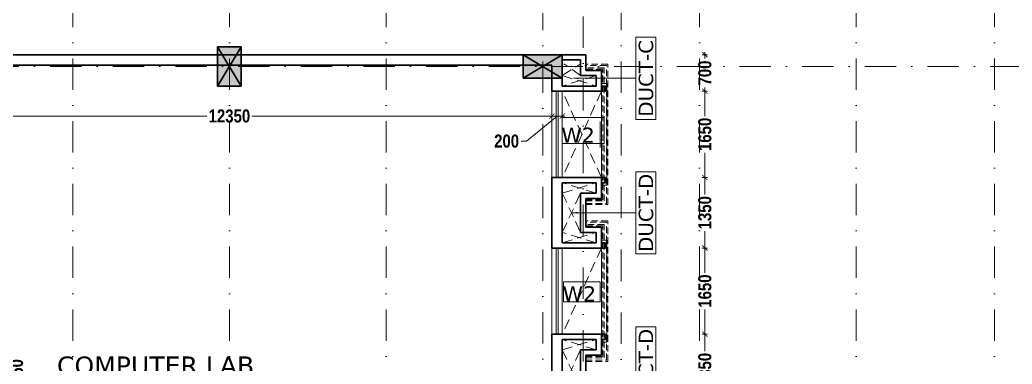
# Model space of a CAD drawing. Header units: millimetres. Extents: x -3092162 to 4513894, y -12317808 to 1849994.
# Drawn here: x -398347 to -379345, y -5819679 to -5813089 of the extents above; entities that cross this region are included whole.
import ezdxf

# ---------------------------------------------------------------- set-up
doc = ezdxf.new("R2010")
doc.units = ezdxf.units.MM
doc.header["$LTSCALE"] = 2
doc.header["$MEASUREMENT"] = 0
for name, pattern in [('DASHDOT', [1, 0.5, -0.25, 0, -0.25]), ('DASHED2', [0.375, 0.25, -0.125]), ('HIDDEN', [0.375, 0.25, -0.125])]:
    doc.linetypes.add(name, pattern=pattern)
for name, color, linetype, lineweight in [('coloumn', 10, 'Continuous', 35), ('D DIM', 250, 'Continuous', 9), ('DUCT', 37, 'Continuous', 35), ('glass', 5, 'Continuous', 15), ('GRID', 251, 'DASHDOT', 5), ('PROJ', 251, 'HIDDEN', 5), ('SILL', 74, 'Continuous', 9), ('TEXT', 7, 'Continuous', 13), ('W2', 162, 'Continuous', 5)]:
    doc.layers.add(name, color=color, linetype=linetype, lineweight=lineweight)
doc.layers.add('DOT', color=7, linetype='DASHED2', lineweight=0, true_color=0x89067c)
doc.layers.add('duct text', color=7, linetype='Continuous', lineweight=5, true_color=0x30182a)
doc.styles.add('door', font='arial.ttf', dxfattribs={"height": 70})
doc.styles.add('INNER DIM', font='ARIALNB.TTF', dxfattribs={"height": 250})
doc.styles.add('style2', font='verdana.ttf')
doc.dimstyles.new('DOOR', dxfattribs={"dimtxt": 100, "dimasz": 100, "dimexe": 25, "dimexo": 50, "dimgap": 25, "dimtad": 0, "dimtih": 1, "dimtoh": 1, "dimdec": 0, "dimzin": 3, "dimdsep": 46, "dimtxsty": 'door', "dimblk": 'OBLIQUE', "dimcen": 200, "dimclrd": 256, "dimclre": 256, "dimclrt": 256, "dimadec": 0, "dimazin": 0, "dimtfac": 1, "dimtdec": 0, "dimtofl": 0, "dimtmove": 2, "dimatfit": 3, "dimfxl": 300, "dimfxlon": 1, "dimfrac": 1, "dimtolj": 1, "dimtzin": 0, "dimlwd": -1, "dimlwe": -1, "dimarcsym": 0})

# ---------------------------------------------------------------- blocks, each defined once
blk = doc.blocks.new('_Oblique')
at = {"color": 0, "linetype": 'ByBlock', "lineweight": -2}
blk.add_line((-0.5, -0.5), (0.5, 0.5), dxfattribs=at)
blk = doc.blocks.new('_ArchTick')
at = {"color": 0, "linetype": 'ByBlock', "const_width": 0.15}
blk.add_lwpolyline([(-0.5, -0.5), (0.5, 0.5)], dxfattribs=at)

msp = doc.modelspace()

# ---------------------------------------------------------------- hatches: boundary and pattern name
at = {"layer": 'coloumn', "ltscale": 100}
for points in [[(-394559.7, -5814356.2), (-394109.7, -5814356.2), (-394109.7, -5813606.2), (-394559.7, -5813606.2)], [(-387959.7, -5814206.2), (-387959.7, -5813756.2), (-388709.7, -5813756.2), (-388709.7, -5814206.2)]]:
    msp.add_hatch(color=256, dxfattribs=at).paths.add_polyline_path(points)

# ---------------------------------------------------------------- linework, layer by layer
for p, q in [((-394559.7, -5814356.2), (-394559.7, -5813606.2)), ((-394559.7, -5813606.2), (-394109.7, -5813606.2)), ((-394109.7, -5813606.2), (-394109.7, -5814356.2)), ((-388709.7, -5814206.2), (-388709.7, -5813756.2)), ((-388709.7, -5813756.2), (-387959.7, -5813756.2)), ((-387959.7, -5813756.2), (-387959.7, -5814206.2)), ((-387959.7, -5814206.2), (-388709.7, -5814206.2)), ((-394109.7, -5814356.2), (-394559.7, -5814356.2))]:
    msp.add_line(p, q, dxfattribs=at)
for points in [[(-394559.7, -5814356.2), (-394109.7, -5813606.2), (-394109.7, -5814356.2), (-394559.7, -5813606.2)], [(-387959.7, -5814206.2), (-388709.7, -5813756.2), (-387959.7, -5813756.2), (-388709.7, -5814206.2)]]:
    msp.add_lwpolyline(points, dxfattribs=at)
at = {"layer": 'D DIM', "ltscale": 100}
for p, q in [((-385228.5, -5813706.2), (-385228.5, -5813830.3)), ((-385278.5, -5813756.2), (-385178.5, -5813756.2)), ((-385278.5, -5814456.2), (-385178.5, -5814456.2)), ((-385278.5, -5814456.2), (-385178.5, -5814456.2)), ((-385228.5, -5814506.2), (-385228.5, -5814382.1)), ((-385228.5, -5814406.2), (-385228.5, -5814931)), ((-400558.9, -5814930.4), (-394763.8, -5814930.4)), ((-388108.9, -5814930.4), (-393904.1, -5814930.4)), ((-388058.9, -5814930.4), (-388647.1, -5815410.4)), ((-388208.9, -5814930.4), (-387908.9, -5814930.4)), ((-388158.9, -5814880.4), (-388158.9, -5814980.4)), ((-388158.9, -5814880.4), (-388158.9, -5814980.4)), ((-387958.9, -5814880.4), (-387958.9, -5814980.4)), ((-388647.1, -5815410.4), (-388747.1, -5815410.4)), ((-385228.5, -5816156.2), (-385228.5, -5815631.4)), ((-385278.5, -5816106.2), (-385178.5, -5816106.2)), ((-385278.5, -5816106.2), (-385178.5, -5816106.2)), ((-385228.5, -5816056.2), (-385228.5, -5816431)), ((-385228.5, -5817506.2), (-385228.5, -5817131.4)), ((-385278.5, -5817456.2), (-385178.5, -5817456.2)), ((-385278.5, -5817456.2), (-385178.5, -5817456.2)), ((-385228.5, -5817406.2), (-385228.5, -5817931)), ((-385228.5, -5819156.2), (-385228.5, -5818631.4)), ((-385278.5, -5819106.2), (-385178.5, -5819106.2)), ((-385278.5, -5819106.2), (-385178.5, -5819106.2)), ((-385228.5, -5819056.2), (-385228.5, -5819431))]:
    msp.add_line(p, q, dxfattribs=at)
at = {"layer": 'DOT', "ltscale": 400}
for p, q in [((-387959.3, -5814156.2), (-387609.3, -5813931.2)), ((-387609.3, -5814156.2), (-387929.3, -5813931.2)), ((-387959.3, -5814156.2), (-387309.3, -5814356.2)), ((-387309.3, -5814156.2), (-387959.3, -5814356.2)), ((-387209.3, -5816106.2), (-387959.3, -5814456.2)), ((-387209.3, -5814456.2), (-387959.3, -5816106.2)), ((-387959.3, -5816406.2), (-387309.3, -5816206.2)), ((-387309.3, -5816406.2), (-387959.3, -5816206.2)), ((-387959.3, -5816406.2), (-387609.3, -5817156.2)), ((-387959.3, -5817156.2), (-387609.3, -5816406.2)), ((-387959.3, -5817356.2), (-387309.3, -5817156.2)), ((-387309.3, -5817356.2), (-387959.3, -5817156.2)), ((-387209.3, -5817456.2), (-387959.3, -5819106.2)), ((-387959.3, -5819406.2), (-387309.3, -5819206.2)), ((-387309.3, -5819406.2), (-387959.3, -5819206.2)), ((-387959.3, -5819406.2), (-387609.3, -5820156.2)), ((-387959.3, -5820156.2), (-387609.3, -5819406.2))]:
    msp.add_line(p, q, dxfattribs=at)
at = {"layer": 'DUCT', "ltscale": 100}
for p, q in [((-400919.3, -5813756.2), (-387509.4, -5813756.2)), ((-387959.3, -5813756.2), (-387509.3, -5813756.2)), ((-387959.3, -5813856.2), (-387609.3, -5813856.2)), ((-387959.3, -5813856.2), (-387959.3, -5814356.2)), ((-387959.3, -5813856.2), (-387609.3, -5813856.2)), ((-387609.3, -5814156.2), (-387609.3, -5813856.2)), ((-387509.3, -5814056.2), (-387509.3, -5813756.2)), ((-400509.3, -5813956.2), (-388159.3, -5813956.2)), ((-388159.3, -5814456.2), (-388159.3, -5813956.2)), ((-387209.3, -5814056.2), (-387509.3, -5814056.2)), ((-387209.3, -5814056.2), (-387209.3, -5814456.2)), ((-387309.3, -5814156.2), (-387609.3, -5814156.2)), ((-387309.3, -5814156.2), (-387309.3, -5814356.2)), ((-387959.3, -5814456.2), (-388159.3, -5814456.2)), ((-388159.3, -5814456.2), (-387959.3, -5814456.2)), ((-387359.3, -5814456.2), (-388159.3, -5814456.2)), ((-387209.3, -5814456.2), (-388159.3, -5814456.2)), ((-387459.3, -5814356.2), (-387959.3, -5814356.2)), ((-387309.3, -5814356.2), (-387959.3, -5814356.2)), ((-387209.3, -5814356.2), (-387134.3, -5814356.2)), ((-387134.3, -5814456.2), (-387209.3, -5814456.2)), ((-387134.3, -5814356.2), (-387134.3, -5814456.2)), ((-388159.3, -5817456.2), (-388159.3, -5816106.2)), ((-387209.3, -5816106.2), (-388159.3, -5816106.2)), ((-387209.3, -5816106.2), (-387209.3, -5816506.2)), ((-387209.3, -5816106.2), (-387134.3, -5816106.2)), ((-387134.3, -5816106.2), (-387134.3, -5816206.2)), ((-387959.3, -5817356.2), (-387959.3, -5816206.2)), ((-387309.3, -5816206.2), (-387959.3, -5816206.2)), ((-387309.3, -5816406.2), (-387309.3, -5816206.2)), ((-387134.3, -5816206.2), (-387209.3, -5816206.2)), ((-387609.3, -5817156.2), (-387609.3, -5816406.2)), ((-387309.3, -5816406.2), (-387609.3, -5816406.2)), ((-387509.3, -5817056.2), (-387509.3, -5816506.2)), ((-387209.3, -5816506.2), (-387509.3, -5816506.2)), ((-387209.3, -5817056.2), (-387509.3, -5817056.2)), ((-387209.3, -5817456.2), (-387209.3, -5817056.2)), ((-387309.3, -5817156.2), (-387609.3, -5817156.2)), ((-387309.3, -5817356.2), (-387309.3, -5817156.2)), ((-387209.3, -5817456.2), (-388159.3, -5817456.2)), ((-387309.3, -5817356.2), (-387959.3, -5817356.2)), ((-387209.3, -5817356.2), (-387134.3, -5817356.2)), ((-387134.3, -5817456.2), (-387209.3, -5817456.2)), ((-387134.3, -5817356.2), (-387134.3, -5817456.2)), ((-388159.3, -5820456.2), (-388159.3, -5819106.2)), ((-387209.3, -5819106.2), (-388159.3, -5819106.2)), ((-387959.3, -5820356.2), (-387959.3, -5819206.2)), ((-387309.3, -5819206.2), (-387959.3, -5819206.2)), ((-387309.3, -5819406.2), (-387309.3, -5819206.2)), ((-387209.3, -5819506.2), (-387209.3, -5819106.2)), ((-387209.3, -5819106.2), (-387134.3, -5819106.2)), ((-387134.3, -5819206.2), (-387209.3, -5819206.2)), ((-387134.3, -5819106.2), (-387134.3, -5819206.2)), ((-387609.3, -5820156.2), (-387609.3, -5819406.2)), ((-387309.3, -5819406.2), (-387609.3, -5819406.2)), ((-387509.3, -5820056.2), (-387509.3, -5819506.2)), ((-387209.3, -5819506.2), (-387509.3, -5819506.2))]:
    msp.add_line(p, q, dxfattribs=at)
at = {"layer": 'duct text', "ltscale": 0.1}
for points in [[(-386551.6, -5814993.7), (-386551.6, -5813421.2), (-386165.4, -5813421.2), (-386165.4, -5814993.7)], [(-386551.6, -5817567.5), (-386551.6, -5815994.9), (-386165.4, -5815994.9), (-386165.4, -5817567.5)], [(-386551.6, -5820534.7), (-386551.6, -5818962.2), (-386165.4, -5818962.2), (-386165.4, -5820534.7)]]:
    msp.add_lwpolyline(points, close=True, dxfattribs=at)
at = {"layer": 'glass', "ltscale": 100}
for p, q in [((-388079.3, -5816106.2), (-388079.3, -5814456.2)), ((-388039.3, -5816106.2), (-388039.3, -5814456.2)), ((-388079.3, -5819106.2), (-388079.3, -5817456.2)), ((-388039.3, -5819106.2), (-388039.3, -5817456.2))]:
    msp.add_line(p, q, dxfattribs=at)
at = {"layer": 'GRID', "color": 5, "ltscale": 600}
for p, q in [((-387559.7, -5805825.2), (-387559.7, -5894627.3)), ((-388334.3, -5806685.7), (-388334.3, -5893769.1)), ((-386834.7, -5806686.7), (-386834.7, -5893768.1)), ((-397334.7, -5807829.3), (-397334.7, -5892623.2)), ((-394334.3, -5807829.3), (-394334.3, -5892623.2)), ((-391334.3, -5807829.3), (-391334.3, -5892623.2)), ((-385334.3, -5807829.3), (-385334.3, -5892623.2)), ((-382334.3, -5807829.3), (-382334.3, -5892623.2)), ((-379684.3, -5807829.3), (-379684.3, -5892623.2))]:
    msp.add_line(p, q, dxfattribs=at)
at = {"layer": 'GRID', "color": 6, "ltscale": 600}
msp.add_line((-460174.2, -5813981.2), (-367334.7, -5813981.2), dxfattribs=at)
at = {"layer": 'PROJ', "ltscale": 250}
for p, q in [((-387089.3, -5813936.2), (-387509.3, -5813936.2)), ((-387114.3, -5813961.2), (-387509.3, -5813961.2)), ((-387159.3, -5814006.2), (-387509.3, -5814006.2)), ((-387184.3, -5814031.2), (-387509.3, -5814031.2)), ((-387209.3, -5814056.2), (-387509.3, -5814056.2)), ((-387209.3, -5816106.2), (-387209.3, -5814056.2)), ((-387209.3, -5816506.2), (-387209.3, -5814056.2)), ((-387184.3, -5816531.2), (-387184.3, -5814031.2)), ((-387159.3, -5816556.2), (-387159.3, -5814006.2)), ((-387114.3, -5816601.2), (-387114.3, -5813961.2)), ((-387089.3, -5816626.2), (-387089.3, -5813936.2)), ((-387209.3, -5816106.2), (-387209.3, -5814456.2)), ((-387509.3, -5816506.2), (-387209.3, -5816506.2)), ((-387509.3, -5816531.2), (-387184.3, -5816531.2)), ((-387509.3, -5816556.2), (-387159.3, -5816556.2)), ((-387509.3, -5816601.2), (-387114.3, -5816601.2)), ((-387509.3, -5816626.2), (-387089.3, -5816626.2)), ((-387089.3, -5816936.2), (-387509.3, -5816936.2)), ((-387089.3, -5819626.2), (-387089.3, -5816936.2)), ((-387114.3, -5816961.2), (-387509.3, -5816961.2)), ((-387159.3, -5817006.2), (-387509.3, -5817006.2)), ((-387184.3, -5817031.2), (-387509.3, -5817031.2)), ((-387209.3, -5817056.2), (-387359.3, -5817056.2)), ((-387209.3, -5819506.2), (-387209.3, -5817056.2)), ((-387184.3, -5819531.2), (-387184.3, -5817031.2)), ((-387159.3, -5819556.2), (-387159.3, -5817006.2)), ((-387114.3, -5819601.2), (-387114.3, -5816961.2)), ((-387209.3, -5819106.2), (-387209.3, -5817456.2)), ((-387209.3, -5819106.2), (-387209.3, -5817456.2)), ((-387509.3, -5819506.2), (-387209.3, -5819506.2)), ((-387509.3, -5819531.2), (-387184.3, -5819531.2)), ((-387509.3, -5819556.2), (-387159.3, -5819556.2)), ((-387509.3, -5819601.2), (-387114.3, -5819601.2)), ((-387509.3, -5819626.2), (-387089.3, -5819626.2))]:
    msp.add_line(p, q, dxfattribs=at)
at = {"layer": 'SILL', "ltscale": 100}
for p, q in [((-388159.3, -5816131.2), (-388159.3, -5814456.2)), ((-387959.3, -5816106.2), (-387959.3, -5814456.2)), ((-387109.3, -5814306.6), (-387209.3, -5814306.6)), ((-387209.3, -5816106.2), (-387209.3, -5814456.2)), ((-387109.3, -5816256.2), (-387109.3, -5814306.6)), ((-387109.3, -5816256.2), (-387209.3, -5816256.2)), ((-387109.3, -5817306.6), (-387209.3, -5817306.6)), ((-387109.3, -5819256.2), (-387109.3, -5817306.6)), ((-388159.3, -5819106.2), (-388159.3, -5817456.2)), ((-388159.3, -5819131.2), (-388159.3, -5817481.2)), ((-387959.3, -5819106.2), (-387959.3, -5817456.2)), ((-387209.3, -5819106.2), (-387209.3, -5817456.2)), ((-387109.3, -5819256.2), (-387209.3, -5819256.2))]:
    msp.add_line(p, q, dxfattribs=at)
at = {"layer": 'W2', "lineweight": 15, "ltscale": 0.1}
for p, q in [((-387957.2, -5814959.4), (-387155.5, -5814959.4)), ((-387235.1, -5815531.5), (-387235.1, -5815037.5)), ((-387155.5, -5814959.4), (-387155.5, -5815453.5)), ((-387155.5, -5815453.5), (-387957.2, -5815453.5))]:
    msp.add_line(p, q, dxfattribs=at)
at = {"layer": 'W2'}
for p, q in [((-387235.7, -5818103.5), (-387933, -5818103.5)), ((-387933, -5818103.5), (-387933, -5818489.5)), ((-387235.7, -5818489.5), (-387235.7, -5818103.5)), ((-387933, -5818489.5), (-387235.7, -5818489.5))]:
    msp.add_line(p, q, dxfattribs=at)

# ---------------------------------------------------------------- block references
at = {"layer": 'D DIM', "ltscale": 100, "xscale": 100, "yscale": 100, "zscale": 100}
for p, rotation in [((-385228.5, -5813756.2), 90), ((-385228.5, -5814456.2), 90), ((-385228.5, -5814456.2), 270), ((-388158.9, -5814930.4), 180), ((-385228.5, -5816106.2), 90), ((-385228.5, -5816106.2), 270), ((-385228.5, -5817456.2), 270), ((-385228.5, -5817456.2), 90), ((-385228.5, -5819106.2), 90), ((-385228.5, -5819106.2), 270)]:
    msp.add_blockref('_ArchTick', p, dxfattribs=dict(at, rotation=rotation))
for p in [(-388158.9, -5814930.4), (-387958.9, -5814930.4)]:
    msp.add_blockref('_ArchTick', p, dxfattribs=at)

# ---------------------------------------------------------------- texts
at = {"layer": 'D DIM', "ltscale": 100, "char_height": 250, "attachment_point": 5, "rotation": 90, "style": 'INNER DIM'}
for s, insert in [('\\A1;700', (-385228.5, -5814106.2)), ('\\A1;1650', (-385228.5, -5815281.2)), ('\\A1;1350', (-385228.5, -5816781.2)), ('\\A1;1650', (-385228.5, -5818281.2)), ('\\A1;12050', (-398409.4, -5819981.2)), ('\\A1;1350', (-385228.5, -5819781.2))]:
    msp.add_mtext(s, dxfattribs=dict(at, insert=insert))
at = {"layer": 'D DIM', "ltscale": 100, "char_height": 250, "attachment_point": 5, "style": 'INNER DIM'}
for s, insert in [('\\A1;12350', (-394333.9, -5814930.4)), ('\\A1;200', (-389025.4, -5815410.4))]:
    msp.add_mtext(s, dxfattribs=dict(at, insert=insert))
at = {"layer": 'duct text', "ltscale": 0.1, "char_height": 276.639, "width": 1547.237, "attachment_point": 5, "rotation": 90, "style": 'style2'}
for s, insert in [('\\pt3043;DUCT-C', (-386355, -5814209.1)), ('\\pt3043;DUCT-D', (-386355, -5816782.8)), ('\\pt3043;DUCT-D', (-386355, -5819750.1))]:
    msp.add_mtext(s, dxfattribs=dict(at, insert=insert))
at = {"layer": 'TEXT', "lineweight": 50, "style": 'style2'}
msp.add_text('COMPUTER LAB', height=350, dxfattribs=at).set_placement((-397636.1, -5819882.3))
at = {"layer": 'W2', "lineweight": 50, "style": 'style2'}
for p in [(-387976.3, -5815439.7), (-387952.1, -5818475.8)]:
    msp.add_text('W2', height=287, dxfattribs=at).set_placement(p)

# ---------------------------------------------------------------- leaders
at = {"layer": 'duct text', "ltscale": 0.1}
for points in [[(-387745.5, -5814207.5), (-386551.6, -5814207.5), (-387745.5, -5814207.5)], [(-387771.9, -5816781.2), (-386551.6, -5816781.2), (-387771.9, -5816781.2)]]:
    msp.add_leader(points, dimstyle='DOOR', dxfattribs=at)

doc.saveas('drawing.dxf')
